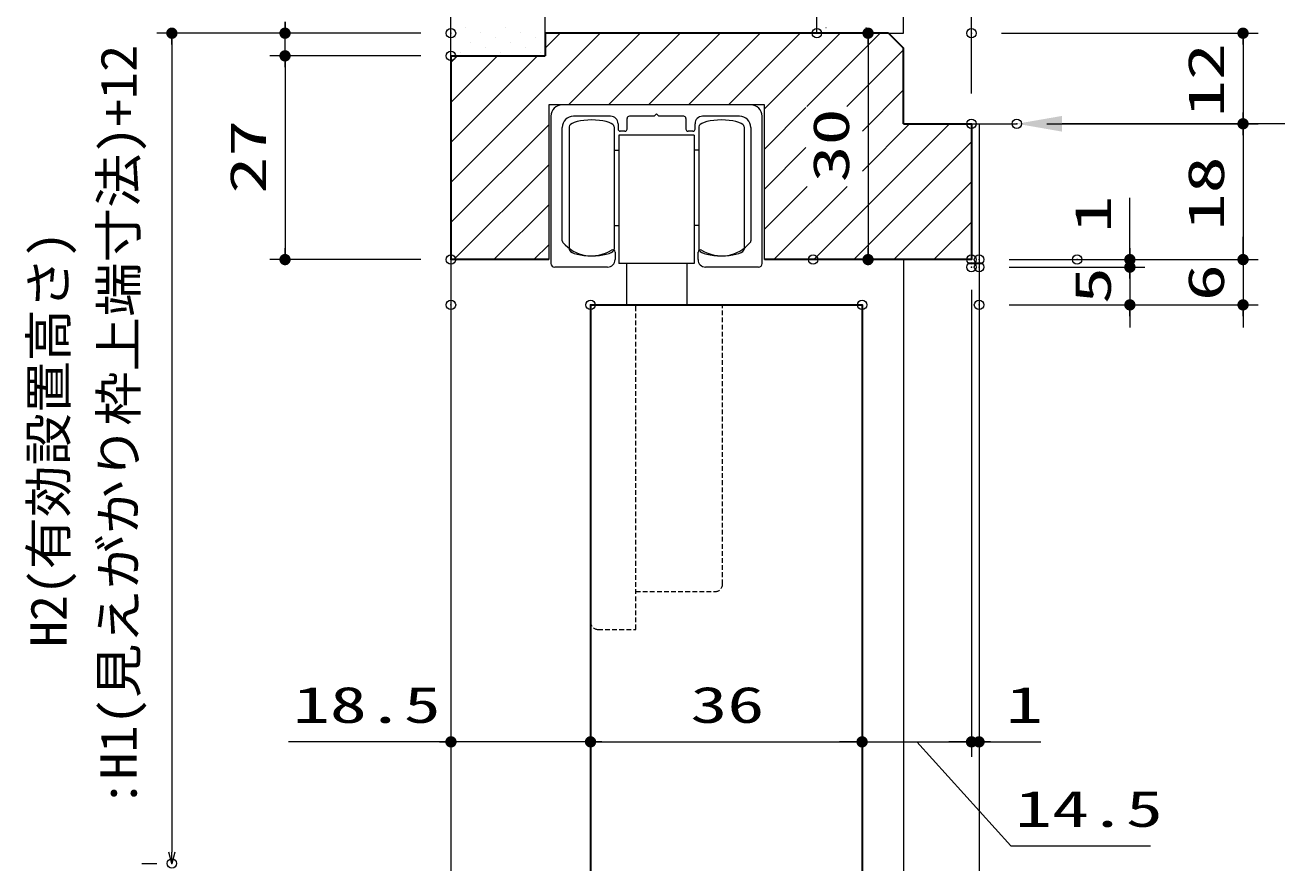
# Model space of a CAD drawing. Units: millimetres, scale not verified, with parts at other scales. Extents: x -1306 to 1306, y -607 to 607.
# Drawn here: x -179.5 to 152.5, y -120.2 to 104 of the extents above; entities that cross this region are included whole.
import ezdxf
from ezdxf.enums import TextEntityAlignment as Align

# ---------------------------------------------------------------- set-up
doc = ezdxf.new("R2010")
doc.units = ezdxf.units.MM
doc.header["$LTSCALE"] = 5
doc.header["$PDMODE"] = 32
doc.header["$PDSIZE"] = 2.5
doc.linetypes.add('USER1', pattern=[0.375, 0.25, -0.125])
for name, color, linetype, lineweight in [('0-1_線(水)', 4, 'Continuous', 9), ('0-2_線(白)', 7, 'Continuous', 30), ('0-3_線(黄)', 2, 'Continuous', 15), ('0-4_点線(水)', 4, 'USER1', 9), ('0-5_寸法線', 3, 'Continuous', 13), ('0-6_0', 3, 'Continuous', 25), ('0-7_DEFPOINTS', 7, 'Continuous', 5), ('0-9_ハッチング', 6, 'Continuous', 9)]:
    doc.layers.add(name, color=color, linetype=linetype, lineweight=lineweight)
doc.styles.add('ＭＳ ゴシック', font='')
doc.styles.get('ＭＳ ゴシック').set_extended_font_data('MS Gothic')

# ---------------------------------------------------------------- blocks, each defined once
blk = doc.blocks.new('_DOT')
at = {"layer": '0-6_0'}
blk.add_line((-2.5, 0), (-5, 0), dxfattribs=at)
for points in [[(0, 0), (-2.5, 0), (-2.48, 0.313)], [(0, 0), (-2.48, -0.313), (-2.5, 0)], [(0, 0), (-2.48, 0.313), (-2.421, 0.622)], [(0, 0), (-2.421, -0.622), (-2.48, -0.313)], [(0, 0), (-2.421, 0.622), (-2.324, 0.92)], [(0, 0), (-2.324, -0.92), (-2.421, -0.622)], [(0, 0), (-2.324, 0.92), (-2.191, 1.204)], [(0, 0), (-2.191, -1.204), (-2.324, -0.92)], [(0, 0), (-2.191, 1.204), (-2.023, 1.469)], [(0, 0), (-2.023, -1.469), (-2.191, -1.204)], [(0, 0), (-2.023, 1.469), (-1.822, 1.711)], [(0, 0), (-1.822, -1.711), (-2.023, -1.469)], [(0, 0), (-1.822, 1.711), (-1.594, 1.926)], [(0, 0), (-1.594, -1.926), (-1.822, -1.711)], [(0, 0), (-1.594, 1.926), (-1.34, 2.111)], [(0, 0), (-1.34, -2.111), (-1.594, -1.926)], [(0, 0), (-1.34, 2.111), (-1.064, 2.262)], [(0, 0), (-1.064, -2.262), (-1.34, -2.111)], [(0, 0), (-1.064, 2.262), (-0.773, 2.378)], [(0, 0), (-0.773, -2.378), (-1.064, -2.262)], [(0, 0), (-0.773, 2.378), (-0.468, 2.456)], [(0, 0), (-0.468, -2.456), (-0.773, -2.378)], [(0, 0), (-0.468, 2.456), (-0.157, 2.495)], [(0, 0), (-0.157, -2.495), (-0.468, -2.456)], [(0, 0), (-0.157, 2.495), (0.157, 2.495)], [(0, 0), (0.157, -2.495), (-0.157, -2.495)], [(0, 0), (0.157, 2.495), (0.468, 2.456)], [(0, 0), (0.468, 2.456), (0.773, 2.378)], [(0, 0), (0.773, 2.378), (1.064, 2.262)], [(0, 0), (1.064, 2.262), (1.34, 2.111)], [(0, 0), (1.34, 2.111), (1.594, 1.926)], [(0, 0), (1.594, 1.926), (1.822, 1.711)], [(0, 0), (1.822, 1.711), (2.023, 1.469)], [(0, 0), (2.023, 1.469), (2.191, 1.204)], [(0, 0), (2.191, 1.204), (2.324, 0.92)], [(0, 0), (2.324, 0.92), (2.421, 0.622)], [(0, 0), (2.421, 0.622), (2.48, 0.313)], [(0, 0), (2.48, 0.313), (2.5, 0)], [(0, 0), (0.468, -2.456), (0.157, -2.495)], [(0, 0), (0.773, -2.378), (0.468, -2.456)], [(0, 0), (1.064, -2.262), (0.773, -2.378)], [(0, 0), (1.34, -2.111), (1.064, -2.262)], [(0, 0), (1.594, -1.926), (1.34, -2.111)], [(0, 0), (1.822, -1.711), (1.594, -1.926)], [(0, 0), (2.023, -1.469), (1.822, -1.711)], [(0, 0), (2.191, -1.204), (2.023, -1.469)], [(0, 0), (2.324, -0.92), (2.191, -1.204)], [(0, 0), (2.421, -0.622), (2.324, -0.92)], [(0, 0), (2.48, -0.313), (2.421, -0.622)], [(0, 0), (2.5, 0), (2.48, -0.313)]]:
    blk.add_solid(points, dxfattribs=at)
blk = doc.blocks.new('_Open30')
at = {"layer": '0-6_0', "lineweight": 13}
blk.add_line((0, 0), (-5, 0), dxfattribs=at)
blk.add_lwpolyline([(-5, 1.34), (0, 0), (-5, -1.34)], dxfattribs=at)

msp = doc.modelspace()

# ---------------------------------------------------------------- linework, layer by layer
at = {"layer": '0-1_線(水)'}
for p, q in [((-40.025, 79.8), (-40.025, 40.8)), ((12.975, 82.8), (-37.025, 82.8)), ((-24.225, 79.8), (-34.025, 79.8)), ((-12.625, 79.8), (-19.225, 79.8)), ((-12.025, 80.4), (-12.625, 79.8)), ((9.975, 79.8), (0.175, 79.8)), ((15.975, 40.8), (15.975, 79.8)), ((-37.025, 46.757), (-37.025, 76.8)), ((-35.225, 77), (-35.225, 44.6)), ((-23.225, 77), (-23.175, 77)), ((-23.225, 77), (-23.225, 44.6)), ((-22.225, 77.8), (-22.225, 76.4)), ((-19.825, 76.4), (-19.825, 79.2)), ((-4.225, 79.2), (-4.225, 76.4)), ((-1.825, 76.4), (-1.825, 77.8)), ((11.175, 77), (11.225, 77)), ((11.175, 77), (11.175, 44.6)), ((12.975, 76.8), (12.975, 46.757)), ((71.475, 77.8), (73.475, 77.8)), ((73.475, 77.8), (73.475, -120.225)), ((-2.025, 74.8), (-22.025, 74.8)), ((-22.025, 74.8), (-22.025, 40.8)), ((-20.425, 75.8), (-21.625, 75.8)), ((-2.425, 75.8), (-3.625, 75.8)), ((-2.025, 74.8), (-2.025, 40.8)), ((-23.225, 70.8), (-22.025, 70.8)), ((-0.825, 70.8), (-2.025, 70.8)), ((-23.225, 50.8), (-22.025, 50.8)), ((-0.825, 50.8), (-2.025, 50.8)), ((-35.225, 44.6), (-35.175, 44.6)), ((-23.025, 43.8), (-23.025, 41.8)), ((-1.025, 41.8), (-1.025, 43.8)), ((-66.525, 41.8), (-66.525, -120.225)), ((-2.025, 40.8), (-22.025, 40.8)), ((-20.025, 40.8), (-20.025, 29.8)), ((-4.025, 40.8), (-4.025, 29.8)), ((53.475, 41.8), (53.475, -120.225)), ((-25.025, 39.8), (-39.025, 39.8)), ((14.975, 39.8), (0.975, 39.8)), ((-29.525, -70.568), (-29.525, 29.8)), ((42.475, -70.568), (42.475, 29.8))]:
    msp.add_line(p, q, dxfattribs=at)
for points in [[(-4.825, 79.8), (-11.425, 79.8), (-12.025, 80.4)], [(-23.225, 77), (-23.316, 77.312), (-23.587, 77.616), (-24.029, 77.9), (-24.629, 78.157), (-25.368, 78.379), (-26.225, 78.559), (-27.173, 78.691), (-28.183, 78.773), (-29.225, 78.8), (-30.267, 78.773), (-31.277, 78.691), (-32.225, 78.559), (-33.082, 78.379), (-33.821, 78.157), (-34.421, 77.9), (-34.863, 77.616), (-35.134, 77.312), (-35.225, 77), (-35.175, 77)], [(11.175, 77), (11.084, 77.312), (10.813, 77.616), (10.371, 77.9), (9.771, 78.157), (9.032, 78.379), (8.175, 78.559), (7.227, 78.691), (6.217, 78.773), (5.175, 78.8), (4.133, 78.773), (3.123, 78.691), (2.175, 78.559), (1.318, 78.379), (0.579, 78.157), (-0.021, 77.9), (-0.463, 77.616), (-0.734, 77.312), (-0.825, 77), (-0.775, 77)], [(-0.825, 77), (-0.825, 44.6), (-0.775, 44.6)], [(-35.225, 44.6), (-35.134, 44.287), (-34.863, 43.984), (-34.421, 43.7), (-33.821, 43.443), (-33.082, 43.221), (-32.225, 43.041), (-31.277, 42.908), (-30.267, 42.827), (-29.225, 42.8), (-28.183, 42.827), (-27.173, 42.908), (-26.225, 43.041), (-25.368, 43.221), (-24.629, 43.443), (-24.029, 43.7), (-23.587, 43.984), (-23.316, 44.287), (-23.225, 44.6), (-23.175, 44.6)], [(-0.825, 44.6), (-0.734, 44.287), (-0.463, 43.984), (-0.021, 43.7), (0.579, 43.443), (1.318, 43.221), (2.175, 43.041), (3.123, 42.908), (4.133, 42.827), (5.175, 42.8), (6.217, 42.827), (7.227, 42.908), (8.175, 43.041), (9.032, 43.221), (9.771, 43.443), (10.371, 43.7), (10.813, 43.984), (11.084, 44.287), (11.175, 44.6), (11.225, 44.6)]]:
    msp.add_lwpolyline(points, dxfattribs=at)
for centre, radius, start, end in [((-37.025, 79.8), 3, 90, 180), ((-34.025, 76.8), 3, 90, 180), ((-24.225, 77.8), 2, 0, 90), ((-19.225, 79.2), 0.6, 90, 180), ((-4.825, 79.2), 0.6, 0, 90), ((0.175, 77.8), 2, 90, 180), ((9.975, 76.8), 3, 0, 90), ((12.975, 79.8), 3, 0, 90), ((-21.625, 76.4), 0.6, 180, 270), ((-20.425, 76.4), 0.6, 270, 0), ((-3.625, 76.4), 0.6, 180, 270), ((-2.425, 76.4), 0.6, 270, 0), ((-36.425, 46.757), 0.6, 180, 220.01096), ((12.375, 46.757), 0.6, 319.98904, 0), ((-29.225, 52.8), 10, 220.00804, 301.8906), ((-23.625, 43.8), 0.6, 0, 121.89404), ((-0.425, 43.8), 0.6, 58.10596, 180), ((5.175, 52.8), 10, 238.1094, 319.99196), ((-39.025, 40.8), 1, 180, 270), ((-25.025, 41.8), 2, 270, 0), ((0.975, 41.8), 2, 180, 270), ((14.975, 40.8), 1, 270, 0)]:
    msp.add_arc(centre, radius, start, end, dxfattribs=at)
at = {"layer": '0-2_線(白)'}
for p, q in [((49.475, 101.8), (53.475, 97.8)), ((53.475, 77.8), (53.475, 97.8)), ((-66.525, 95.8), (-66.525, 41.8)), ((-66.525, 95.8), (-41.525, 95.8)), ((53.475, 77.8), (71.475, 77.8)), ((71.475, 77.8), (71.475, 41.8)), ((-40.625, 41.8), (-66.525, 41.8)), ((71.475, 41.8), (16.575, 41.8)), ((-29.525, 29.8), (42.475, 29.8)), ((-29.525, 29.8), (-29.525, -120.225)), ((42.475, 29.8), (42.475, -120.225))]:
    msp.add_line(p, q, dxfattribs=at)
msp.add_lwpolyline([(49.475, 101.8), (-41.525, 101.8), (-41.525, 95.8)], dxfattribs=at)
at = {"layer": '0-3_線(黄)'}
for p, q in [((-66.525, 95.8), (-66.525, 162.8)), ((-41.525, 101.8), (-41.525, 162.8)), ((30.475, 101.8), (30.475, 162.8)), ((53.475, 101.8), (53.475, 162.8)), ((49.475, 101.8), (53.475, 101.8)), ((73.475, 77.8), (83.475, 77.8))]:
    msp.add_line(p, q, dxfattribs=at)
at = {"layer": '0-4_点線(水)'}
for p, q in [((-29.525, 29.8), (5.475, 29.8)), ((-17.525, -56.2), (-17.525, 29.8)), ((5.475, -44.2), (5.475, 29.8)), ((-17.525, -46.2), (3.475, -46.2)), ((-27.525, -56.2), (-17.525, -56.2))]:
    msp.add_line(p, q, dxfattribs=at)
for centre, start, end in [((3.475, -44.2), 270, 0), ((-27.525, -54.2), 180, 270)]:
    msp.add_arc(centre, 2, start, end, dxfattribs=at)
at = {"layer": '0-5_寸法線'}
for p, q in [((71.475, 85.8), (71.475, 236.8)), ((71.475, 85.8), (71.475, 206.8)), ((-74.525, 101.8), (-144.525, 101.8)), ((-74.525, 101.8), (-114.525, 101.8)), ((-110.525, 95.8), (-110.525, 101.8)), ((38.475, 101.8), (48.053, 101.8)), ((79.475, 101.8), (147.475, 101.8)), ((-140.525, 98.8), (-140.525, -115.225)), ((44.053, 98.8), (44.053, 44.8)), ((143.475, 98.8), (143.475, 80.8)), ((-74.525, 95.8), (-114.525, 95.8)), ((-74.525, 95.8), (-114.525, 95.8)), ((-110.525, 92.8), (-110.525, 44.8)), ((-110.525, 92.8), (-110.525, 89.8)), ((91.475, 77.8), (147.475, 77.8)), ((91.475, 77.8), (147.475, 77.8)), ((143.475, 74.8), (143.475, 44.8)), ((113.475, 44.8), (113.475, 58.181)), ((143.475, 44.8), (143.475, 47.8)), ((113.475, 42.8), (113.475, 45.8)), ((-74.525, 41.8), (-114.525, 41.8)), ((37.474, 41.8), (48.053, 41.8)), ((81.475, 41.8), (117.475, 41.8)), ((81.475, 41.8), (147.475, 41.8)), ((107.475, 41.8), (147.475, 41.8)), ((113.475, 39.8), (113.475, 41.8)), ((143.475, 41.8), (143.475, 29.8)), ((81.475, 39.8), (117.475, 39.8)), ((81.475, 39.8), (117.475, 39.8)), ((113.475, 39.8), (113.475, 29.8)), ((113.475, 36.8), (113.475, 33.8)), ((71.475, 33.8), (71.475, -90.014)), ((73.475, 33.8), (73.475, -90.014)), ((71.475, 31.8), (71.475, -90.014)), ((81.475, 29.8), (117.475, 29.8)), ((81.475, 29.8), (147.475, 29.8)), ((113.475, 26.8), (113.475, 23.8)), ((143.475, 26.8), (143.475, 23.8)), ((-66.525, 21.8), (-66.525, -90.014)), ((-29.525, 21.8), (-29.525, -90.014)), ((-29.525, 21.8), (-29.525, -90.014)), ((42.475, 21.8), (42.475, -90.014)), ((42.475, 21.8), (42.475, -90.014)), ((-69.525, -86.014), (-109.573, -86.014)), ((-29.525, -86.014), (-66.525, -86.014)), ((-26.525, -86.014), (39.475, -86.014)), ((-26.525, -86.014), (-23.525, -86.014)), ((39.475, -86.014), (36.475, -86.014)), ((42.475, -86.014), (71.475, -86.014)), ((42.475, -86.014), (71.475, -86.014)), ((68.475, -86.014), (65.475, -86.014)), ((71.475, -86.014), (73.475, -86.014)), ((74.475, -86.014), (77.475, -86.014)), ((76.475, -86.014), (89.856, -86.014)), ((-148.525, -118.225), (-144.525, -118.225))]:
    msp.add_line(p, q, dxfattribs=at)
for points in [[(16.575, 41.8), (16.575, 82.8), (-40.625, 82.8), (-40.625, 41.8)], [(257.827, 77.8), (139.221, 77.8), (95.505, 77.8)], [(56.975, -86.014), (81.879, -113.572), (118.927, -113.572)]]:
    msp.add_lwpolyline(points, dxfattribs=at)
msp.add_solid([(83.505, 77.8), (95.505, 79.884), (95.505, 75.716)], dxfattribs=at)
at = {"layer": '0-7_DEFPOINTS'}
for p in [(-66.525, 101.8), (30.475, 101.8), (71.475, 101.8), (-110.525, 95.8), (-66.525, 95.8), (71.475, 77.8), (83.475, 77.8), (143.475, 77.8), (-110.525, 41.8), (-66.525, 41.8), (29.474, 41.8), (44.053, 41.8), (71.475, 41.8), (71.475, 39.8), (73.475, 41.8), (73.475, 41.8), (73.475, 39.8), (99.475, 41.8), (113.475, 39.8), (143.475, 41.8), (-66.525, 29.8), (-29.525, 29.8), (42.475, 29.8), (42.475, 29.8), (73.475, 29.8), (113.475, 29.8), (143.475, 29.8), (-29.525, -86.014), (42.475, -86.014), (71.475, -86.014), (73.475, -86.014), (-140.525, -118.225), (-140.525, -118.225)]:
    msp.add_point(p, dxfattribs=at)
at = {"layer": '0-9_ハッチング'}
for p, q in [((-62.605, 103.3), (-62.555, 103.3)), ((-51.998, 103.3), (-51.948, 103.3)), ((32.854, 103.3), (32.904, 103.3)), ((43.461, 103.3), (43.511, 103.3)), ((-66.525, 62.257), (-26.982, 101.8)), ((-65.257, 100.648), (-65.207, 100.648)), ((-58.628, 101.974), (-58.578, 101.974)), ((-54.65, 100.648), (-54.6, 100.648)), ((-48.021, 101.974), (-47.971, 101.974)), ((-44.043, 100.648), (-43.993, 100.648)), ((-41.525, 97.863), (-37.589, 101.8)), ((-35.375, 82.8), (-16.375, 101.8)), ((-24.769, 82.8), (-5.769, 101.8)), ((-14.162, 82.8), (4.838, 101.8)), ((-3.556, 82.8), (15.444, 101.8)), ((7.051, 82.8), (26.051, 101.8)), ((16.575, 81.717), (36.658, 101.8)), ((27.859, 82.395), (47.264, 101.8)), ((36.832, 101.974), (36.882, 101.974)), ((47.439, 101.974), (47.489, 101.974)), ((-63.931, 96.671), (-63.881, 96.671)), ((-61.279, 99.323), (-61.229, 99.323)), ((-57.302, 97.997), (-57.252, 97.997)), ((-53.324, 96.671), (-53.274, 96.671)), ((-50.673, 99.323), (-50.623, 99.323)), ((-46.695, 97.997), (-46.645, 97.997)), ((-42.718, 96.671), (-42.668, 96.671)), ((38.466, 82.395), (53.475, 97.404)), ((-66.525, 94.077), (-64.802, 95.8)), ((-66.525, 83.47), (-54.195, 95.8)), ((-66.525, 72.863), (-43.589, 95.8)), ((42.553, 75.876), (53.475, 86.797)), ((16.575, 71.111), (27.553, 82.089)), ((-66.525, 51.65), (-40.625, 77.55)), ((29.691, 41.8), (65.691, 77.8)), ((42.553, 65.269), (55.084, 77.8)), ((16.575, 60.504), (27.553, 71.483)), ((40.297, 41.8), (71.475, 72.978)), ((-65.769, 41.8), (-40.625, 66.944)), ((16.575, 49.897), (27.882, 61.205)), ((19.084, 41.8), (38.489, 61.205)), ((50.904, 41.8), (71.475, 62.371)), ((-55.162, 41.8), (-40.625, 56.337)), ((61.51, 41.8), (71.475, 51.764)), ((-44.556, 41.8), (-40.625, 45.73))]:
    msp.add_line(p, q, dxfattribs=at)

# ---------------------------------------------------------------- block references
at = {"layer": '0-5_寸法線', "xscale": 0.6, "yscale": 0.6}
for name, p, rotation in [('_DOT', (-140.525, 101.8), 90), ('_DOT', (-110.525, 101.8), 270), ('_DOT', (44.053, 101.8), 90), ('_DOT', (143.475, 101.8), 90), ('_DOT', (-110.525, 95.8), 90), ('_DOT', (-110.525, 95.8), 90), ('_DOT', (143.475, 77.8), 270), ('_DOT', (143.475, 77.8), 90), ('_DOT', (-110.525, 41.8), 270), ('_DOT', (44.053, 41.8), 270), ('_DOT', (113.475, 41.8), 270), ('_DOT', (143.475, 41.8), 270), ('_DOT', (143.475, 41.8), 270), ('_DOT', (113.475, 39.8), 270), ('_DOT', (113.475, 39.8), 90), ('_DOT', (113.475, 29.8), 90), ('_DOT', (143.475, 29.8), 90), ('_DOT', (-29.525, -86.014), 180), ('_DOT', (-29.525, -86.014), 180), ('_DOT', (71.475, -86.014), 180), ('_DOT', (73.475, -86.014), 180), ('_Open30', (-140.525, -118.225), 270)]:
    msp.add_blockref(name, p, dxfattribs=dict(at, rotation=rotation))
for p in [(-66.525, -86.014), (42.475, -86.014), (42.475, -86.014), (71.475, -86.014)]:
    msp.add_blockref('_DOT', p, dxfattribs=at)

# ---------------------------------------------------------------- texts
at = {"layer": '0-5_寸法線', "style": 'ＭＳ ゴシック'}
for s, height, width, p in [(':H1(見えがかり枠上端寸法)+12', 9.621, 1.1, (-146.961, -103.213)), ('12', 9.604, 1.5, (141.325, 79.562)), ('30', 9.604, 1.5, (41.904, 62.276)), ('27', 9.604, 1.5, (-112.675, 59.276)), ('18', 9.604, 1.5, (141.325, 49.562)), ('1', 9.604, 1.5, (111.325, 48.943)), ('H2(有効設置高さ)', 9.621, 1.05, (-165.532, -60.879)), ('5', 9.604, 1.5, (111.325, 30.038)), ('6', 9.604, 1.5, (141.325, 30.8))]:
    msp.add_text(s, height=height, rotation=90, dxfattribs=dict(at, width=width)).set_placement(p, align=Align.BOTTOM_LEFT)
at = {"layer": '0-5_寸法線', "style": 'ＭＳ ゴシック', "width": 1.5}
for s, p in [('18.5', (-108.43, -83.865)), ('36', (-3.049, -83.865)), ('1', (80.618, -83.865)), ('14.5', (83.022, -111.422))]:
    msp.add_text(s, height=9.604, dxfattribs=at).set_placement(p, align=Align.BOTTOM_LEFT)

doc.saveas('drawing.dxf')
